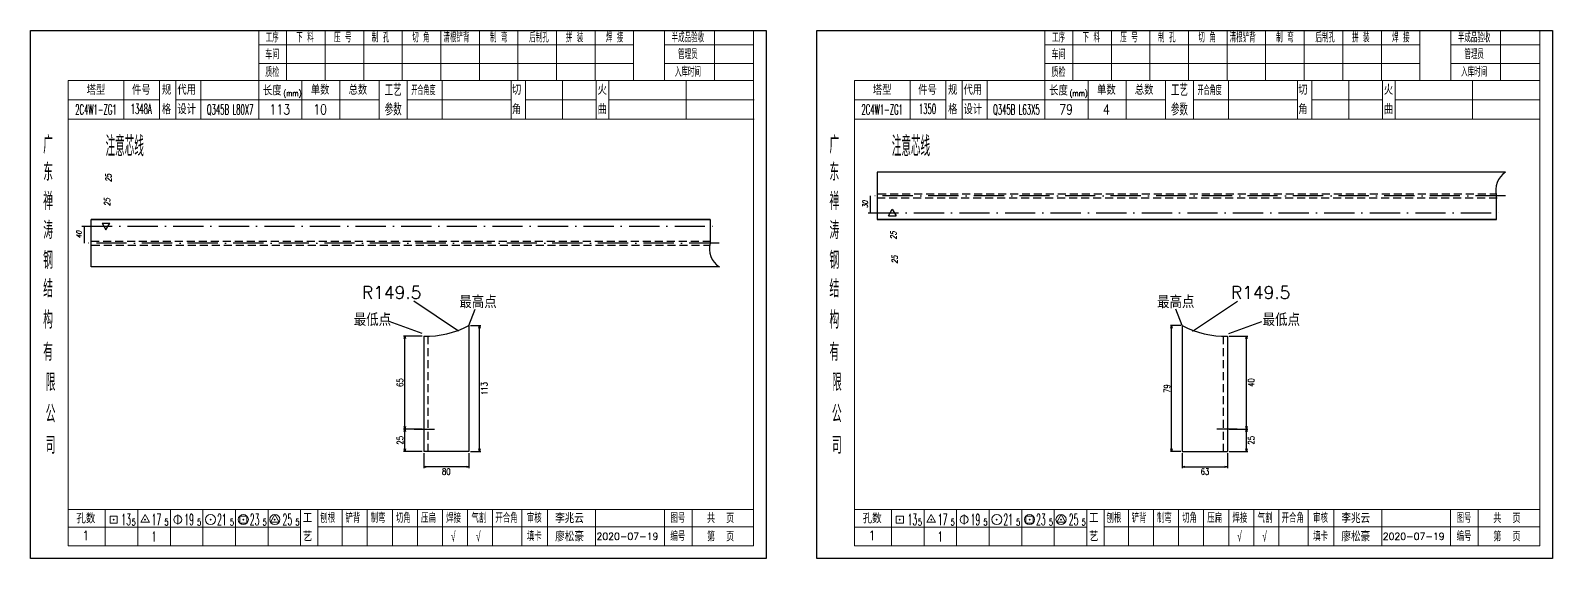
# Model space of a CAD drawing. Extents: x 154981 to 165753, y -86801 to -82885.
# Drawn here: x 163589 to 164193, y -83537 to -83327 of the extents above; entities that cross this region are included whole.
import ezdxf
from ezdxf.enums import TextEntityAlignment as Align

# ---------------------------------------------------------------- set-up
doc = ezdxf.new("R2010")
doc.units = 0
doc.header["$MEASUREMENT"] = 0
doc.linetypes.add('ACAD_ISO10W100', pattern=[18, 12, -3, 0, -3])
doc.linetypes.add('HIDDEN2', pattern=[4.7625, 3.175, -1.5875])
doc.layers.get('0').update_dxf_attribs({"linetype": 'CONTINUOUS', "lineweight": 25})
doc.layers.get('Defpoints').update_dxf_attribs({"linetype": 'CONTINUOUS'})
for name, color, linetype, lineweight in [('1', 7, 'CONTINUOUS', 25), ('2', 7, 'CONTINUOUS', 25), ('4', 7, 'CONTINUOUS', 25), ('5', 7, 'CONTINUOUS', 25)]:
    doc.layers.add(name, color=color, linetype=linetype, lineweight=lineweight)
doc.layers.add('细线', color=5, linetype='CONTINUOUS')
doc.styles.add('DimFont', font='simplex.shx', dxfattribs={"width": 0.8, "bigfont": 'gbhzfs.shx'})
doc.styles.add('hz', font='txt.shx', dxfattribs={"width": 0.7, "oblique": 12, "bigfont": 'hztxt.shx'})
doc.styles.get("Standard").update_dxf_attribs({"font": 'simplex.shx', "width": 0.7, "height": 3, "bigfont": 'gbhzfs.shx'})
doc.dimstyles.new('DHDxfDimStyleOpen30', dxfattribs={"dimtxt": 2.5, "dimasz": 2.5, "dimexe": 1.25, "dimexo": 0.625, "dimtad": 2, "dimtxsty": 'DimFont', "dimblk": 'OPEN30', "dimblk1": 'OPEN30', "dimblk2": 'OPEN30', "dimcen": 2.5, "dimadec": 0, "dimazin": 0, "dimtfac": 1, "dimtmove": 0, "dimatfit": 3, "dimfxl": 0, "dimarcsym": 0})

# ---------------------------------------------------------------- blocks, each defined once
blk = doc.blocks.new('_OPEN30')
at = {"color": 0, "linetype": 'ByBlock', "lineweight": -2}
for p, q in [((-1, 0.27), (0, 0)), ((0, 0), (-1, -0.27)), ((0, 0), (-1, 0))]:
    blk.add_line(p, q, dxfattribs=at)
blk = doc.blocks.new('*D574')
at = {"layer": '5', "color": 3, "linetype": 'Continuous', "lineweight": -2}
for p, q in [((163744.71, -83494.69), (163744.71, -83500.66)), ((163762.65, -83494.69), (163762.65, -83500.66)), ((163761.65, -83500.16), (163745.71, -83500.16))]:
    blk.add_line(p, q, dxfattribs=at)
at = {"layer": 'Defpoints', "color": 0, "linetype": 'Continuous'}
for p in [(163744.71, -83494.06), (163762.65, -83494.06), (163744.71, -83500.16)]:
    blk.add_point(p, dxfattribs=at)
at = {"layer": '5', "color": 3, "linetype": 'Continuous', "lineweight": -2, "rotation": 180}
blk.add_blockref('_OPEN30', (163744.71, -83500.16), dxfattribs=at)
at = {"layer": '5', "color": 3, "linetype": 'Continuous', "lineweight": -2}
blk.add_blockref('_OPEN30', (163762.65, -83500.16), dxfattribs=at)
at = {"layer": '5', "color": 6, "linetype": 'Continuous', "lineweight": 18, "insert": (163753.68, -83502.03), "char_height": 2.5, "attachment_point": 5, "style": 'DimFont'}
blk.add_mtext('80', dxfattribs=at)
blk = doc.blocks.new('*D573')
at = {"layer": '5', "color": 3, "linetype": 'Continuous', "lineweight": -2}
for p, q in [((163744.09, -83448.18), (163736.69, -83448.18)), ((163737.19, -83484.17), (163737.19, -83449.18)), ((163744.09, -83485.17), (163736.69, -83485.17))]:
    blk.add_line(p, q, dxfattribs=at)
at = {"layer": 'Defpoints', "color": 0, "linetype": 'Continuous'}
for p in [(163737.19, -83448.18), (163744.71, -83448.18), (163744.71, -83485.17)]:
    blk.add_point(p, dxfattribs=at)
at = {"layer": '5', "color": 3, "linetype": 'Continuous', "lineweight": -2}
for p, rotation in [((163737.19, -83448.18), 90), ((163737.19, -83485.17), 270)]:
    blk.add_blockref('_OPEN30', p, dxfattribs=dict(at, rotation=rotation))
at = {"layer": '5', "color": 6, "linetype": 'Continuous', "lineweight": 18, "insert": (163735.32, -83466.67), "char_height": 2.5, "attachment_point": 5, "rotation": 90, "style": 'DimFont'}
blk.add_mtext('65', dxfattribs=at)
blk = doc.blocks.new('*D572')
at = {"layer": '5', "color": 3, "linetype": 'Continuous', "lineweight": -2}
for p, q in [((163744.09, -83485.17), (163736.69, -83485.17)), ((163737.19, -83493.06), (163737.19, -83486.17)), ((163744.09, -83494.06), (163736.69, -83494.06))]:
    blk.add_line(p, q, dxfattribs=at)
at = {"layer": 'Defpoints', "color": 0, "linetype": 'Continuous'}
for p in [(163737.19, -83485.17), (163744.71, -83485.17), (163744.71, -83494.06)]:
    blk.add_point(p, dxfattribs=at)
at = {"layer": '5', "color": 3, "linetype": 'Continuous', "lineweight": -2}
for p, rotation in [((163737.19, -83485.17), 90), ((163737.19, -83494.06), 270)]:
    blk.add_blockref('_OPEN30', p, dxfattribs=dict(at, rotation=rotation))
at = {"layer": '5', "color": 6, "linetype": 'Continuous', "lineweight": 18, "insert": (163735.32, -83489.61), "char_height": 2.5, "attachment_point": 5, "rotation": 90, "style": 'DimFont'}
blk.add_mtext('25', dxfattribs=at)
blk = doc.blocks.new('*D571')
at = {"layer": '5', "color": 3, "linetype": 'Continuous', "lineweight": -2}
for p, q in [((163763.27, -83444.03), (163767.4, -83444.03)), ((163766.9, -83493.06), (163766.9, -83445.03)), ((163763.27, -83494.06), (163767.4, -83494.06))]:
    blk.add_line(p, q, dxfattribs=at)
at = {"layer": 'Defpoints', "color": 0, "linetype": 'Continuous'}
for p in [(163762.65, -83444.03), (163766.9, -83444.03), (163762.65, -83494.06)]:
    blk.add_point(p, dxfattribs=at)
at = {"layer": '5', "color": 3, "linetype": 'Continuous', "lineweight": -2}
for p, rotation in [((163766.9, -83444.03), 90), ((163766.9, -83494.06), 270)]:
    blk.add_blockref('_OPEN30', p, dxfattribs=dict(at, rotation=rotation))
at = {"layer": '5', "color": 6, "linetype": 'Continuous', "lineweight": 18, "insert": (163768.77, -83469.05), "char_height": 2.5, "attachment_point": 5, "rotation": 90, "style": 'DimFont'}
blk.add_mtext('113', dxfattribs=at)
blk = doc.blocks.new('*D578')
at = {"layer": '5', "color": 3, "linetype": 'Continuous', "lineweight": -2}
for p, q in [((164045.87, -83494.69), (164045.87, -83500.66)), ((164063.8, -83494.69), (164063.8, -83500.66)), ((164046.87, -83500.16), (164062.8, -83500.16))]:
    blk.add_line(p, q, dxfattribs=at)
at = {"layer": 'Defpoints', "color": 0, "linetype": 'Continuous'}
for p in [(164045.87, -83494.06), (164063.8, -83494.06), (164063.8, -83500.16)]:
    blk.add_point(p, dxfattribs=at)
at = {"layer": '5', "color": 3, "linetype": 'Continuous', "lineweight": -2, "rotation": 180}
blk.add_blockref('_OPEN30', (164045.87, -83500.16), dxfattribs=at)
at = {"layer": '5', "color": 3, "linetype": 'Continuous', "lineweight": -2}
blk.add_blockref('_OPEN30', (164063.8, -83500.16), dxfattribs=at)
at = {"layer": '5', "color": 6, "linetype": 'Continuous', "lineweight": 18, "insert": (164054.84, -83502.03), "char_height": 2.5, "attachment_point": 5, "style": 'DimFont'}
blk.add_mtext('63', dxfattribs=at)
blk = doc.blocks.new('*D577')
at = {"layer": '5', "color": 3, "linetype": 'Continuous', "lineweight": -2}
for p, q in [((164064.43, -83448.18), (164071.83, -83448.18)), ((164071.33, -83484.17), (164071.33, -83449.18)), ((164064.43, -83485.17), (164071.83, -83485.17))]:
    blk.add_line(p, q, dxfattribs=at)
at = {"layer": 'Defpoints', "color": 0, "linetype": 'Continuous'}
for p in [(164063.8, -83448.18), (164071.33, -83448.18), (164063.8, -83485.17)]:
    blk.add_point(p, dxfattribs=at)
at = {"layer": '5', "color": 3, "linetype": 'Continuous', "lineweight": -2}
for p, rotation in [((164071.33, -83448.18), 90), ((164071.33, -83485.17), 270)]:
    blk.add_blockref('_OPEN30', p, dxfattribs=dict(at, rotation=rotation))
at = {"layer": '5', "color": 6, "linetype": 'Continuous', "lineweight": 18, "insert": (164073.2, -83466.67), "char_height": 2.5, "attachment_point": 5, "rotation": 90, "style": 'DimFont'}
blk.add_mtext('40', dxfattribs=at)
blk = doc.blocks.new('*D576')
at = {"layer": '5', "color": 3, "linetype": 'Continuous', "lineweight": -2}
for p, q in [((164064.43, -83485.17), (164071.83, -83485.17)), ((164071.33, -83493.06), (164071.33, -83486.17)), ((164064.43, -83494.06), (164071.83, -83494.06))]:
    blk.add_line(p, q, dxfattribs=at)
at = {"layer": 'Defpoints', "color": 0, "linetype": 'Continuous'}
for p in [(164063.8, -83485.17), (164071.33, -83485.17), (164063.8, -83494.06)]:
    blk.add_point(p, dxfattribs=at)
at = {"layer": '5', "color": 3, "linetype": 'Continuous', "lineweight": -2}
for p, rotation in [((164071.33, -83485.17), 90), ((164071.33, -83494.06), 270)]:
    blk.add_blockref('_OPEN30', p, dxfattribs=dict(at, rotation=rotation))
at = {"layer": '5', "color": 6, "linetype": 'Continuous', "lineweight": 18, "insert": (164073.2, -83489.61), "char_height": 2.5, "attachment_point": 5, "rotation": 90, "style": 'DimFont'}
blk.add_mtext('25', dxfattribs=at)
blk = doc.blocks.new('*D575')
at = {"layer": '5', "color": 3, "linetype": 'Continuous', "lineweight": -2}
for p, q in [((164045.24, -83444.03), (164041.12, -83444.03)), ((164041.62, -83493.06), (164041.62, -83445.03)), ((164045.24, -83494.06), (164041.12, -83494.06))]:
    blk.add_line(p, q, dxfattribs=at)
at = {"layer": 'Defpoints', "color": 0, "linetype": 'Continuous'}
for p in [(164041.62, -83444.03), (164045.87, -83444.03), (164045.87, -83494.06)]:
    blk.add_point(p, dxfattribs=at)
at = {"layer": '5', "color": 3, "linetype": 'Continuous', "lineweight": -2}
for p, rotation in [((164041.62, -83444.03), 90), ((164041.62, -83494.06), 270)]:
    blk.add_blockref('_OPEN30', p, dxfattribs=dict(at, rotation=rotation))
at = {"layer": '5', "color": 6, "linetype": 'Continuous', "lineweight": 18, "insert": (164039.74, -83469.05), "char_height": 2.5, "attachment_point": 5, "rotation": 90, "style": 'DimFont'}
blk.add_mtext('79', dxfattribs=at)
blk = doc.blocks.new('CTJGK')
at = {"color": 6, "linetype": 'Continuous'}
for p, q in [((0, 209.97), (292.13, 209.97)), ((0, 0), (0, 209.97)), ((292.13, 209.97), (292.13, 0)), ((292.13, 0), (0, 0))]:
    blk.add_line(p, q, dxfattribs=at)

msp = doc.modelspace()

# ---------------------------------------------------------------- linework, layer by layer
at = {"color": 173, "linetype": 'Continuous'}
for p, q in [((163924.76261, -83383.03262), (163924.76261, -83401.83262)), ((164174.20244, -83383.03262), (163924.76261, -83383.03262)), ((164170.58347, -83401.83262), (164170.58347, -83392.43262)), ((163612.63261, -83420.63262), (163612.63261, -83401.83262)), ((163612.63261, -83401.83262), (163858.45347, -83401.83262)), ((163858.45347, -83401.83262), (163858.45347, -83411.23262)), ((163924.76261, -83401.83262), (164170.58347, -83401.83262)), ((163862.07244, -83420.63262), (163612.63261, -83420.63262))]:
    msp.add_line(p, q, dxfattribs=at)
at = {"linetype": 'HIDDEN2'}
for p, q in [((163924.76261, -83393.23262), (164170.86009, -83393.23262)), ((163925.0727, -83391.63262), (164170.58347, -83391.63262)), ((163612.63261, -83410.43262), (163858.73009, -83410.43262)), ((163612.9427, -83412.03262), (163858.45347, -83412.03262)), ((163746.39221, -83448.19508), (163746.39221, -83494.06209)), ((164062.12455, -83448.19508), (164062.12455, -83494.06209))]:
    msp.add_line(p, q, dxfattribs=at)
at = {"linetype": 'ACAD_ISO10W100'}
for p, q in [((163921.18402, -83399.23262), (164173.58347, -83399.23262)), ((163609.05402, -83404.43262), (163861.45347, -83404.43262))]:
    msp.add_line(p, q, dxfattribs=at)
at = {"color": 0}
for p, q in [((163929.20649, -83400.35207), (163930.70649, -83397.75399)), ((163930.70649, -83397.75399), (163932.20649, -83400.35207)), ((163617.07649, -83403.31318), (163620.07649, -83403.31318)), ((163617.07649, -83403.31318), (163618.57649, -83405.91125)), ((163618.57649, -83405.91125), (163620.07649, -83403.31318)), ((163929.20649, -83400.35207), (163932.20649, -83400.35207))]:
    msp.add_line(p, q, dxfattribs=at)
for p, q in [((163740.89603, -83485.16527), (163748.93476, -83485.16527)), ((164067.62074, -83485.16527), (164059.58201, -83485.16527))]:
    msp.add_line(p, q)
at = {"color": 173, "linetype": 'Continuous'}
for centre, start, end in [((164178.58108, -83390.11504), 121.72605584, 196.16077038), ((163866.45108, -83413.55021), 163.83922962, 238.27394416)]:
    msp.add_arc(centre, 8.32665, start, end, dxfattribs=at)
at = {"layer": '2', "color": 0, "linetype": 'ACAD_ISO10W100'}
for p, q in [((164174.19669, -83392.43262), (163921.18402, -83392.43262)), ((163862.06669, -83411.23262), (163609.05402, -83411.23262))]:
    msp.add_line(p, q, dxfattribs=at)
at = {"layer": '2', "color": 0, "linetype": 'ByBlock'}
for p, q in [((163922.07727, -83399.23262), (163922.07727, -83392.43262)), ((163609.94727, -83404.43262), (163609.94727, -83411.23262)), ((163858.45347, -83401.83262), (163612.63261, -83401.83262)), ((164170.58347, -83401.83262), (163924.76261, -83401.83262))]:
    msp.add_line(p, q, dxfattribs=at)
at = {"layer": '4', "color": 1, "linetype": 'Continuous', "lineweight": 18}
for p, q in [((163588.58666, -83326.66733), (163588.58666, -83536.63733)), ((163880.71666, -83326.66733), (163588.58666, -83326.66733)), ((163679.21666, -83326.66733), (163679.21666, -83346.50733)), ((163690.24666, -83326.66733), (163690.24666, -83346.52733)), ((163705.55666, -83326.66733), (163705.55666, -83346.52733)), ((163720.87666, -83326.66733), (163720.87666, -83346.52733)), ((163736.18666, -83326.66733), (163736.18666, -83346.52733)), ((163751.49666, -83326.66733), (163751.49666, -83346.52733)), ((163766.80666, -83326.66733), (163766.80666, -83346.52733)), ((163782.12666, -83326.66733), (163782.12666, -83346.52733)), ((163797.43666, -83326.66733), (163797.43666, -83346.52733)), ((163812.74666, -83326.66733), (163812.74666, -83346.52733)), ((163828.05666, -83326.66733), (163828.05666, -83346.50733)), ((163828.05666, -83326.66733), (163828.05666, -83346.52733)), ((163840.33666, -83326.66733), (163840.33666, -83346.52733)), ((163860.08666, -83326.66733), (163860.08666, -83346.52733)), ((163875.66666, -83326.66733), (163875.66666, -83346.52733)), ((163880.71666, -83356.46733), (163880.71666, -83326.66733)), ((163900.71666, -83326.66733), (163900.71666, -83536.63733)), ((164192.84666, -83326.66733), (163900.71666, -83326.66733)), ((163991.34666, -83326.66733), (163991.34666, -83346.50733)), ((164002.37666, -83326.66733), (164002.37666, -83346.52733)), ((164017.68666, -83326.66733), (164017.68666, -83346.52733)), ((164033.00666, -83326.66733), (164033.00666, -83346.52733)), ((164048.31666, -83326.66733), (164048.31666, -83346.52733)), ((164063.62666, -83326.66733), (164063.62666, -83346.52733)), ((164078.93666, -83326.66733), (164078.93666, -83346.52733)), ((164094.25666, -83326.66733), (164094.25666, -83346.52733)), ((164109.56666, -83326.66733), (164109.56666, -83346.52733)), ((164124.87666, -83326.66733), (164124.87666, -83346.52733)), ((164140.18666, -83326.66733), (164140.18666, -83346.50733)), ((164140.18666, -83326.66733), (164140.18666, -83346.52733)), ((164152.46666, -83326.66733), (164152.46666, -83346.52733)), ((164172.21666, -83326.66733), (164172.21666, -83346.52733)), ((164187.79666, -83326.66733), (164187.79666, -83346.52733)), ((164192.84666, -83356.46733), (164192.84666, -83326.66733)), ((163828.05666, -83332.39733), (163679.21666, -83332.39733)), ((163875.66666, -83332.39733), (163840.33666, -83332.39733)), ((164140.18666, -83332.39733), (163991.34666, -83332.39733)), ((164187.79666, -83332.39733), (164152.46666, -83332.39733)), ((163828.05666, -83339.87733), (163679.21666, -83339.87733)), ((163875.66666, -83339.87733), (163840.33666, -83339.87733)), ((164140.18666, -83339.87733), (163991.34666, -83339.87733)), ((164187.79666, -83339.87733), (164152.46666, -83339.87733)), ((163603.59666, -83346.52733), (163603.59666, -83531.58733)), ((163875.66666, -83346.52733), (163603.59666, -83346.52733)), ((163625.71666, -83346.51733), (163625.71666, -83361.93733)), ((163639.86666, -83361.93733), (163639.86666, -83346.52733)), ((163646.36666, -83361.93733), (163646.36666, -83346.52733)), ((163656.23666, -83346.52733), (163656.23666, -83361.93733)), ((163679.21666, -83346.50733), (163679.21666, -83361.93733)), ((163696.33666, -83346.52733), (163696.33666, -83361.93733)), ((163711.38666, -83346.52733), (163711.38666, -83361.93733)), ((163727.08666, -83346.52733), (163727.08666, -83361.93733)), ((163738.14666, -83346.52733), (163738.14666, -83361.93733)), ((163752.09666, -83346.52733), (163752.09666, -83361.93733)), ((163779.39666, -83346.52733), (163779.39666, -83361.93733)), ((163785.15666, -83346.52733), (163785.15666, -83361.93733)), ((163799.77666, -83346.52733), (163799.77666, -83361.93733)), ((163813.23666, -83346.52733), (163813.23666, -83361.93733)), ((163818.22666, -83346.52733), (163818.22666, -83361.93733)), ((163848.96666, -83346.52733), (163848.96666, -83361.93733)), ((163875.66666, -83531.58733), (163875.66666, -83346.52733)), ((163915.72666, -83346.52733), (163915.72666, -83531.58733)), ((164187.79666, -83346.52733), (163915.72666, -83346.52733)), ((163937.84666, -83346.51733), (163937.84666, -83361.93733)), ((163951.99666, -83361.93733), (163951.99666, -83346.52733)), ((163958.49666, -83361.93733), (163958.49666, -83346.52733)), ((163968.36666, -83346.52733), (163968.36666, -83361.93733)), ((163991.34666, -83346.50733), (163991.34666, -83361.93733)), ((164008.46666, -83346.52733), (164008.46666, -83361.93733)), ((164023.51666, -83346.52733), (164023.51666, -83361.93733)), ((164039.21666, -83346.52733), (164039.21666, -83361.93733)), ((164050.27666, -83346.52733), (164050.27666, -83361.93733)), ((164064.22666, -83346.52733), (164064.22666, -83361.93733)), ((164091.52666, -83346.52733), (164091.52666, -83361.93733)), ((164097.28666, -83346.52733), (164097.28666, -83361.93733)), ((164111.90666, -83346.52733), (164111.90666, -83361.93733)), ((164125.36666, -83346.52733), (164125.36666, -83361.93733)), ((164130.35666, -83346.52733), (164130.35666, -83361.93733)), ((164161.09666, -83346.52733), (164161.09666, -83361.93733)), ((164187.79666, -83531.58733), (164187.79666, -83346.52733)), ((163639.86666, -83354.28733), (163603.59666, -83354.28733)), ((163727.08666, -83354.23733), (163646.36666, -83354.23733)), ((163738.14666, -83354.23733), (163779.39666, -83354.23733)), ((163785.15666, -83354.23733), (163813.23666, -83354.23733)), ((163818.22666, -83354.23733), (163875.84666, -83354.23733)), ((163880.71666, -83536.63733), (163880.71666, -83356.46733)), ((163951.99666, -83354.28733), (163915.72666, -83354.28733)), ((164039.21666, -83354.23733), (163958.49666, -83354.23733)), ((164050.27666, -83354.23733), (164091.52666, -83354.23733)), ((164097.28666, -83354.23733), (164125.36666, -83354.23733)), ((164130.35666, -83354.23733), (164187.97666, -83354.23733)), ((164192.84666, -83536.63733), (164192.84666, -83356.46733)), ((163875.84666, -83361.93733), (163603.59666, -83361.93733)), ((164187.97666, -83361.93733), (163915.72666, -83361.93733)), ((163603.59666, -83517.05733), (163875.66666, -83517.05733)), ((163618.28666, -83517.05733), (163618.28666, -83531.58733)), ((163631.21666, -83531.58733), (163631.21666, -83517.05733)), ((163644.14666, -83517.05733), (163644.14666, -83531.58733)), ((163657.06666, -83531.58733), (163657.06666, -83517.05733)), ((163669.99666, -83517.05733), (163669.99666, -83531.58733)), ((163682.92666, -83531.58733), (163682.92666, -83517.05733)), ((163695.84666, -83531.58733), (163695.84666, -83517.05733)), ((163702.71666, -83531.58733), (163702.71666, -83517.05733)), ((163712.37666, -83531.58733), (163712.37666, -83517.05733)), ((163722.31666, -83531.58733), (163722.31666, -83517.05733)), ((163732.25666, -83531.58733), (163732.25666, -83517.05733)), ((163742.20666, -83531.58733), (163742.20666, -83517.05733)), ((163752.14666, -83531.58733), (163752.14666, -83517.05733)), ((163762.08666, -83531.58733), (163762.08666, -83517.05733)), ((163772.03666, -83531.58733), (163772.03666, -83517.05733)), ((163783.67666, -83531.58733), (163783.67666, -83517.05733)), ((163793.82666, -83531.58733), (163793.82666, -83517.05733)), ((163812.88666, -83531.58733), (163812.88666, -83517.05733)), ((163840.26666, -83531.58733), (163840.26666, -83517.05733)), ((163851.22666, -83531.58733), (163851.22666, -83517.05733)), ((163915.72666, -83517.05733), (164187.79666, -83517.05733)), ((163930.41666, -83517.05733), (163930.41666, -83531.58733)), ((163943.34666, -83531.58733), (163943.34666, -83517.05733)), ((163956.27666, -83517.05733), (163956.27666, -83531.58733)), ((163969.19666, -83531.58733), (163969.19666, -83517.05733)), ((163982.12666, -83517.05733), (163982.12666, -83531.58733)), ((163995.05666, -83531.58733), (163995.05666, -83517.05733)), ((164007.97666, -83531.58733), (164007.97666, -83517.05733)), ((164014.84666, -83531.58733), (164014.84666, -83517.05733)), ((164024.50666, -83531.58733), (164024.50666, -83517.05733)), ((164034.44666, -83531.58733), (164034.44666, -83517.05733)), ((164044.38666, -83531.58733), (164044.38666, -83517.05733)), ((164054.33666, -83531.58733), (164054.33666, -83517.05733)), ((164064.27666, -83531.58733), (164064.27666, -83517.05733)), ((164074.21666, -83531.58733), (164074.21666, -83517.05733)), ((164084.16666, -83531.58733), (164084.16666, -83517.05733)), ((164095.80666, -83531.58733), (164095.80666, -83517.05733)), ((164105.95666, -83531.58733), (164105.95666, -83517.05733)), ((164125.01666, -83531.58733), (164125.01666, -83517.05733)), ((164152.39666, -83531.58733), (164152.39666, -83517.05733)), ((164163.35666, -83531.58733), (164163.35666, -83517.05733)), ((163695.84666, -83524.18733), (163603.59666, -83524.18733)), ((163702.67666, -83524.02733), (163875.66666, -83524.02733)), ((164007.97666, -83524.18733), (163915.72666, -83524.18733)), ((164014.80666, -83524.02733), (164187.79666, -83524.02733)), ((163603.59666, -83531.58733), (163875.66666, -83531.58733)), ((163915.72666, -83531.58733), (164187.79666, -83531.58733)), ((163588.58666, -83536.63733), (163880.71666, -83536.63733)), ((163900.71666, -83536.63733), (164192.84666, -83536.63733))]:
    msp.add_line(p, q, dxfattribs=at)
at = {"layer": '4', "color": 7, "linetype": 'Continuous', "lineweight": 13}
for p, q in [((163620.17266, -83522.55133), (163620.17266, -83519.72333)), ((163620.17266, -83519.72333), (163623.00066, -83519.72333)), ((163623.00066, -83519.72333), (163623.00066, -83522.55133)), ((163634.08666, -83519.13733), (163632.35466, -83522.13733)), ((163635.81866, -83522.13733), (163634.08666, -83519.13733)), ((163647.08666, -83519.13733), (163647.08666, -83523.13733)), ((163671.67266, -83522.55133), (163671.67266, -83519.72333)), ((163671.67266, -83519.72333), (163674.50066, -83519.72333)), ((163674.50066, -83519.72333), (163674.50066, -83522.55133)), ((163685.58666, -83519.13733), (163683.85466, -83522.13733)), ((163687.31866, -83522.13733), (163685.58666, -83519.13733)), ((163932.30266, -83522.55133), (163932.30266, -83519.72333)), ((163932.30266, -83519.72333), (163935.13066, -83519.72333)), ((163935.13066, -83519.72333), (163935.13066, -83522.55133)), ((163946.21666, -83519.13733), (163944.48466, -83522.13733)), ((163947.94866, -83522.13733), (163946.21666, -83519.13733)), ((163959.21666, -83519.13733), (163959.21666, -83523.13733)), ((163983.80266, -83522.55133), (163983.80266, -83519.72333)), ((163983.80266, -83519.72333), (163986.63066, -83519.72333)), ((163986.63066, -83519.72333), (163986.63066, -83522.55133)), ((163997.71666, -83519.13733), (163995.98466, -83522.13733)), ((163999.44866, -83522.13733), (163997.71666, -83519.13733)), ((163623.00066, -83522.55133), (163620.17266, -83522.55133)), ((163621.38666, -83521.33733), (163621.78666, -83520.93733)), ((163621.78666, -83521.33733), (163621.38666, -83520.93733)), ((163632.35466, -83522.13733), (163635.81866, -83522.13733)), ((163633.88666, -83521.33733), (163634.28666, -83520.93733)), ((163634.28666, -83521.33733), (163633.88666, -83520.93733)), ((163659.88666, -83521.33733), (163660.28666, -83520.93733)), ((163660.28666, -83521.33733), (163659.88666, -83520.93733)), ((163674.50066, -83522.55133), (163671.67266, -83522.55133)), ((163672.88666, -83521.33733), (163673.28666, -83520.93733)), ((163673.28666, -83521.33733), (163672.88666, -83520.93733)), ((163683.85466, -83522.13733), (163687.31866, -83522.13733)), ((163685.38666, -83521.33733), (163685.78666, -83520.93733)), ((163685.78666, -83521.33733), (163685.38666, -83520.93733)), ((163935.13066, -83522.55133), (163932.30266, -83522.55133)), ((163933.51666, -83521.33733), (163933.91666, -83520.93733)), ((163933.91666, -83521.33733), (163933.51666, -83520.93733)), ((163944.48466, -83522.13733), (163947.94866, -83522.13733)), ((163946.01666, -83521.33733), (163946.41666, -83520.93733)), ((163946.41666, -83521.33733), (163946.01666, -83520.93733)), ((163972.01666, -83521.33733), (163972.41666, -83520.93733)), ((163972.41666, -83521.33733), (163972.01666, -83520.93733)), ((163986.63066, -83522.55133), (163983.80266, -83522.55133)), ((163985.01666, -83521.33733), (163985.41666, -83520.93733)), ((163985.41666, -83521.33733), (163985.01666, -83520.93733)), ((163995.98466, -83522.13733), (163999.44866, -83522.13733)), ((163997.51666, -83521.33733), (163997.91666, -83520.93733)), ((163997.91666, -83521.33733), (163997.51666, -83520.93733))]:
    msp.add_line(p, q, dxfattribs=at)
for centre, radius in [((163647.08666, -83521.13733), 1.6), ((163660.08666, -83521.13733), 2), ((163673.08666, -83521.13733), 2), ((163685.58666, -83521.13733), 2), ((163959.21666, -83521.13733), 1.6), ((163972.21666, -83521.13733), 2), ((163985.21666, -83521.13733), 2), ((163997.71666, -83521.13733), 2)]:
    msp.add_circle(centre, radius, dxfattribs=at)
at = {"layer": '细线', "color": 7, "ltscale": 5}
for p, q in [((163758.57881, -83446.25298), (163740.78809, -83434.36708)), ((164049.93795, -83446.25298), (164067.72867, -83434.36708)), ((163762.64854, -83444.03297), (163765.17141, -83437.51168)), ((164045.86823, -83444.03297), (164043.34536, -83437.51168)), ((163744.13274, -83447.18351), (163731.04599, -83442.4281)), ((163744.71436, -83448.18176), (163744.71436, -83494.06209)), ((163762.64854, -83444.03297), (163762.64854, -83494.06209)), ((164045.86823, -83444.03297), (164045.86823, -83494.06209)), ((164063.80241, -83448.18176), (164063.80241, -83494.06209)), ((164064.38402, -83447.18351), (164077.47078, -83442.4281)), ((163762.64854, -83494.06209), (163744.71436, -83494.06209)), ((164045.86823, -83494.06209), (164063.80241, -83494.06209))]:
    msp.add_line(p, q, dxfattribs=at)
for centre, start, end in [((163745.83892, -83412.20604), 268.2095892, 297.84109868), ((164062.67785, -83412.20604), 242.15890132, 271.7904108)]:
    msp.add_arc(centre, 35.99329, start, end, dxfattribs=at)

# ---------------------------------------------------------------- block references
at = {"color": 0, "linetype": 'Continuous'}
for p in [(163588.58666, -83536.63733), (163900.71666, -83536.63733)]:
    msp.add_blockref('CTJGK', p, dxfattribs=at)

# ---------------------------------------------------------------- texts
at = {"color": 0, "style": 'hz'}
for s, p in [('R149.5', (163720.2258, -83433.32596)), ('R149.5', (164065.19096, -83433.32596)), ('最高点', (163758.82415, -83437.09209)), ('最高点', (164035.83262, -83437.09209)), ('最低点', (163716.92043, -83444.16384)), ('最低点', (164077.73633, -83444.16384))]:
    msp.add_text(s, height=4.95, dxfattribs=at).set_placement(p)
at = {"layer": '1', "color": 0, "linetype": 'ByBlock', "style": 'hz', "oblique": 12, "width": 0.7}
for p in [(163620.71094, -83386.96451), (163620.21251, -83396.55124), (163932.34251, -83409.79734), (163932.84094, -83419.38407)]:
    msp.add_text('25', height=2.3, rotation=90, dxfattribs=at).set_placement(p)
at = {"layer": '2', "color": 0, "linetype": 'ByBlock', "style": 'hz', "oblique": 12, "width": 0.7}
for s, p in [('30', (163920.95486, -83395.83262)), ('40', (163608.82486, -83407.83262))]:
    msp.add_text(s, height=2, rotation=90, dxfattribs=at).set_placement(p, align=Align.CENTER)
at = {"layer": '4', "color": 1, "linetype": 'Continuous', "lineweight": 25}
for s, height, width, p in [('工序', 3.7, 0.7, (163684.58666, -83329.53733)), ('下 料', 3.7, 0.7, (163697.58666, -83329.53733)), ('制 孔', 3.7, 0.7, (163727.58666, -83329.53733)), ('切 角', 3.7, 0.7, (163743.58666, -83329.53733)), ('清根铲背 ', 3.7, 0.7, (163758.58666, -83329.53733)), (' 制 弯', 3.7, 0.7, (163773.58666, -83329.53733)), (' 后制孔', 3.7, 0.7, (163789.58666, -83329.53733)), ('拼 装', 3.7, 0.7, (163804.58666, -83329.53733)), (' 焊 接', 3.7, 0.7, (163819.58666, -83329.53733)), ('半成品验收', 3.7, 0.7, (163849.58666, -83329.53733)), ('工序', 3.7, 0.7, (163996.71666, -83329.53733)), ('下 料', 3.7, 0.7, (164009.71666, -83329.53733)), ('制 孔', 3.7, 0.7, (164039.71666, -83329.53733)), ('切 角', 3.7, 0.7, (164055.71666, -83329.53733)), ('清根铲背 ', 3.7, 0.7, (164070.71666, -83329.53733)), (' 制 弯', 3.7, 0.7, (164085.71666, -83329.53733)), (' 后制孔', 3.7, 0.7, (164101.71666, -83329.53733)), ('拼 装', 3.7, 0.7, (164116.71666, -83329.53733)), (' 焊 接', 3.7, 0.7, (164131.71666, -83329.53733)), ('半成品验收', 3.7, 0.7, (164161.71666, -83329.53733)), ('压 号', 3.7, 0.7, (163712.58666, -83329.53733)), ('压 号', 3.7, 0.7, (164024.71666, -83329.53733)), ('车间', 4, 0.7, (163684.58666, -83336.13733)), ('管理员', 3.7, 0.7, (163849.58666, -83336.13733)), ('车间', 4, 0.7, (163996.71666, -83336.13733)), ('管理员', 3.7, 0.7, (164161.71666, -83336.13733)), ('质检', 4, 0.7, (163684.58666, -83343.19733)), ('入库时间', 3.7, 0.7, (163849.58666, -83343.19733)), ('质检', 4, 0.7, (163996.71666, -83343.19733)), ('入库时间', 3.7, 0.7, (164161.71666, -83343.19733)), ('(mm)', 2.24, 0.7, (163692.58666, -83351.63733)), ('工艺', 4.8, 0.7, (163732.58666, -83350.37733)), ('开合角度', 4, 0.6, (163744.58666, -83350.37733)), ('(mm)', 2.24, 0.7, (164004.71666, -83351.63733)), ('工艺', 4.8, 0.7, (164044.71666, -83350.37733)), ('开合角度', 4, 0.6, (164056.71666, -83350.37733)), ('2C4W1-ZG1', 4, 0.5, (163614.58666, -83358.11733)), ('Q345B L80X7', 4, 0.5, (163667.86442, -83358.13733)), ('参数', 4.8, 0.7, (163732.58666, -83358.08733)), ('2C4W1-ZG1', 4, 0.5, (163926.71666, -83358.11733)), ('Q345B L63X5', 4, 0.5, (163979.99442, -83358.13733)), ('参数', 4.8, 0.7, (164044.71666, -83358.08733)), ('广', 6.96, 0.7, (163595.58666, -83372.16733)), ('注意芯线', 8, 0.5, (163626.00717, -83372.71714)), ('广', 6.96, 0.7, (163907.71666, -83372.16733)), ('注意芯线', 8, 0.5, (163938.13717, -83372.71714)), ('东', 6.96, 0.7, (163595.58666, -83382.95733)), ('东', 6.96, 0.7, (163907.71666, -83382.95733)), ('禅', 6.96, 0.7, (163595.58666, -83394.54733)), ('禅', 6.96, 0.7, (163907.71666, -83394.54733)), ('涛', 6.96, 0.7, (163595.58666, -83406.14733)), ('涛', 6.96, 0.7, (163907.71666, -83406.14733)), ('钢', 6.96, 0.7, (163595.58666, -83418.03733)), ('钢', 6.96, 0.7, (163907.71666, -83418.03733)), ('结', 6.96, 0.7, (163595.58666, -83429.34733)), ('结', 6.96, 0.7, (163907.71666, -83429.34733)), ('构', 6.96, 0.7, (163595.58666, -83441.72733)), ('构', 6.96, 0.7, (163907.71666, -83441.72733)), ('有', 6.96, 0.7, (163595.58666, -83454.53733)), ('有', 6.96, 0.7, (163907.71666, -83454.53733)), ('限', 6.96, 0.7, (163596.58666, -83466.53733)), ('限', 6.96, 0.7, (163908.71666, -83466.53733)), ('公', 6.96, 0.7, (163596.58666, -83479.07733)), ('公', 6.96, 0.7, (163908.71666, -83479.07733)), ('司', 6.96, 0.7, (163596.58666, -83491.55733)), ('司', 6.96, 0.7, (163908.71666, -83491.55733)), ('13', 4.47, 0.5, (163626.58666, -83521.13733)), ('5', 2.68, 0.6, (163629.58666, -83522.13733)), ('17', 4.47, 0.5, (163638.58666, -83521.13733)), ('5', 2.68, 0.6, (163642.58666, -83522.13733)), ('19', 4.47, 0.5, (163651.58666, -83521.13733)), ('5', 2.68, 0.6, (163655.58666, -83522.13733)), ('21', 4.47, 0.5, (163664.58666, -83521.13733)), ('5', 2.68, 0.6, (163668.58666, -83522.13733)), ('23', 4.47, 0.5, (163677.58666, -83521.13733)), ('5', 2.68, 0.6, (163681.58666, -83522.13733)), ('25', 4.47, 0.5, (163690.58666, -83521.13733)), ('5', 2.68, 0.6, (163694.58666, -83522.13733)), ('刨根', 3.7, 0.8, (163706.58666, -83520.53733)), ('铲背', 3.7, 0.8, (163716.58666, -83520.53733)), ('制弯', 3.7, 0.8, (163726.58666, -83520.53733)), ('切角', 3.7, 0.8, (163736.58666, -83520.53733)), ('压扁', 3.7, 0.8, (163746.58666, -83520.53733)), ('焊接', 3.7, 0.8, (163756.58666, -83520.53733)), ('气割', 3.7, 0.8, (163766.58666, -83520.53733)), ('开合角', 3.7, 0.8, (163777.58666, -83520.53733)), ('审核', 3.7, 0.8, (163788.58666, -83520.53733)), ('图号', 3.7, 0.8, (163845.58666, -83520.53733)), ('共  页', 4, 0.8, (163862.58666, -83520.53733)), ('13', 4.47, 0.5, (163938.71666, -83521.13733)), ('5', 2.68, 0.6, (163941.71666, -83522.13733)), ('17', 4.47, 0.5, (163950.71666, -83521.13733)), ('5', 2.68, 0.6, (163954.71666, -83522.13733)), ('19', 4.47, 0.5, (163963.71666, -83521.13733)), ('5', 2.68, 0.6, (163967.71666, -83522.13733)), ('21', 4.47, 0.5, (163976.71666, -83521.13733)), ('5', 2.68, 0.6, (163980.71666, -83522.13733)), ('23', 4.47, 0.5, (163989.71666, -83521.13733)), ('5', 2.68, 0.6, (163993.71666, -83522.13733)), ('25', 4.47, 0.5, (164002.71666, -83521.13733)), ('5', 2.68, 0.6, (164006.71666, -83522.13733)), ('刨根', 3.7, 0.8, (164018.71666, -83520.53733)), ('铲背', 3.7, 0.8, (164028.71666, -83520.53733)), ('制弯', 3.7, 0.8, (164038.71666, -83520.53733)), ('切角', 3.7, 0.8, (164048.71666, -83520.53733)), ('压扁', 3.7, 0.8, (164058.71666, -83520.53733)), ('焊接', 3.7, 0.8, (164068.71666, -83520.53733)), ('气割', 3.7, 0.8, (164078.71666, -83520.53733)), ('开合角', 3.7, 0.8, (164089.71666, -83520.53733)), ('审核', 3.7, 0.8, (164100.71666, -83520.53733)), ('图号', 3.7, 0.8, (164157.71666, -83520.53733)), ('共  页', 4, 0.8, (164174.71666, -83520.53733)), ('1', 4, 0.5, (163637.58666, -83527.88733)), ('√', 4, 0.6, (163756.46666, -83527.80733)), ('√', 4, 0.6, (163766.41666, -83527.80733)), ('填卡', 3.7, 0.8, (163788.58666, -83527.80733)), ('编号', 3.7, 0.8, (163845.58666, -83527.80733)), ('第  页', 4, 0.8, (163862.58666, -83527.80733)), ('1', 4, 0.5, (163949.71666, -83527.88733)), ('√', 4, 0.6, (164068.59666, -83527.80733)), ('√', 4, 0.6, (164078.54666, -83527.80733)), ('填卡', 3.7, 0.8, (164100.71666, -83527.80733)), ('编号', 3.7, 0.8, (164157.71666, -83527.80733)), ('第  页', 4, 0.8, (164174.71666, -83527.80733))]:
    msp.add_text(s, height=height, dxfattribs=dict(at, width=width)).set_placement(p, align=Align.MIDDLE_CENTER)
for s, height, p in [('塔型', 3.7, (163614.58666, -83350.40733)), ('件号', 3.7, (163632.58666, -83350.40733)), ('规', 3.7, (163642.58666, -83350.37733)), ('代用', 3.7, (163650.58666, -83350.37733)), ('长度', 3.7, (163684.58666, -83350.63733)), ('单数', 3.7, (163703.58666, -83350.37733)), ('总数', 3.7, (163718.58666, -83350.37733)), ('切', 3.7, (163781.58666, -83350.37733)), ('火', 3.7, (163815.58666, -83350.37733)), ('塔型', 3.7, (163926.71666, -83350.40733)), ('件号', 3.7, (163944.71666, -83350.40733)), ('规', 3.7, (163954.71666, -83350.37733)), ('代用', 3.7, (163962.71666, -83350.37733)), ('长度', 3.7, (163996.71666, -83350.63733)), ('单数', 3.7, (164015.71666, -83350.37733)), ('总数', 3.7, (164030.71666, -83350.37733)), ('切', 3.7, (164093.71666, -83350.37733)), ('火', 3.7, (164127.71666, -83350.37733)), ('格', 3.7, (163642.58666, -83358.08733)), ('设计', 3.7, (163650.58666, -83358.08733)), ('角', 3.7, (163781.58666, -83358.08733)), ('曲', 3.7, (163815.58666, -83358.08733)), ('格', 3.7, (163954.71666, -83358.08733)), ('设计', 3.7, (163962.71666, -83358.08733)), ('角', 3.7, (164093.71666, -83358.08733)), ('曲', 3.7, (164127.71666, -83358.08733)), ('孔数', 4, (163610.58666, -83520.61733)), ('工', 3.7, (163698.58666, -83520.53733)), ('李兆云', 4, (163802.58666, -83520.53733)), ('孔数', 4, (163922.71666, -83520.61733)), ('工', 3.7, (164010.71666, -83520.53733)), ('李兆云', 4, (164114.71666, -83520.53733)), ('1', 3.7, (163610.58666, -83527.44733)), ('艺', 3.7, (163698.58666, -83527.88733)), ('廖松豪', 4, (163802.58666, -83527.80733)), ('2020-07-19', 2.7, (163825.58666, -83527.80733)), ('1', 3.7, (163922.71666, -83527.44733)), ('艺', 3.7, (164010.71666, -83527.88733)), ('廖松豪', 4, (164114.71666, -83527.80733)), ('2020-07-19', 2.7, (164137.71666, -83527.80733))]:
    msp.add_text(s, height=height, dxfattribs=at).set_placement(p, align=Align.MIDDLE_CENTER)
at = {"layer": '4', "color": 3, "linetype": 'Continuous', "lineweight": 25}
for s, width, p in [('1348A', 0.5, (163632.58666, -83357.86733)), ('113', 0.8, (163687.58666, -83358.08733)), ('10', 0.8, (163703.58666, -83358.08733)), ('1350', 0.5, (163944.71666, -83357.86733)), ('79', 0.8, (163999.71666, -83358.08733)), ('4', 0.8, (164015.71666, -83358.08733))]:
    msp.add_text(s, height=4, dxfattribs=dict(at, width=width)).set_placement(p, align=Align.MIDDLE_CENTER)

# ---------------------------------------------------------------- dimensions: what is measured, and where the dimension line sits
at = {"layer": '5', "color": 134, "linetype": 'Continuous', "lineweight": 18}
for base, p1, p2, angle, text, picture, middle in [((163737.19087, -83448.18176), (163744.71436, -83485.16527), (163744.71436, -83448.18176), 90, '65', '*D573', (163735.31587, -83466.67351)), ((163766.89806, -83444.03297), (163762.64854, -83494.06209), (163762.64854, -83444.03297), 90, '113', '*D571', (163768.77306, -83469.04753)), ((164041.61871, -83444.03297), (164045.86823, -83494.06209), (164045.86823, -83444.03297), 90, '79', '*D575', (164039.74371, -83469.04753)), ((164071.32589, -83448.18176), (164063.80241, -83485.16527), (164063.80241, -83448.18176), 90, '40', '*D577', (164073.20089, -83466.67351)), ((163737.19087, -83485.16527), (163744.71436, -83494.06209), (163744.71436, -83485.16527), 90, '25', '*D572', (163735.31587, -83489.61368)), ((164071.32589, -83485.16527), (164063.80241, -83494.06209), (164063.80241, -83485.16527), 90, '25', '*D576', (164073.20089, -83489.61368)), ((163744.71436, -83500.15693), (163762.64854, -83494.06209), (163744.71436, -83494.06209), 180, '80', '*D574', (163753.68145, -83502.03193))]:
    dim = msp.add_linear_dim(base=base, p1=p1, p2=p2, angle=angle, text=text, dimstyle='DHDxfDimStyleOpen30', override={"dimasz": 1, "dimexe": 0.5, "dimclrd": 3, "dimclre": 3, "dimclrt": 6}, dxfattribs=at)
    dim.commit()
    dim.dimension.update_dxf_attribs({"geometry": picture, "text_midpoint": middle})
dim = msp.add_linear_dim(base=(164063.80241, -83500.15693), p1=(164045.86823, -83494.06209), p2=(164063.80241, -83494.06209), text='63', dimstyle='DHDxfDimStyleOpen30', override={"dimasz": 1, "dimexe": 0.5, "dimclrd": 3, "dimclre": 3, "dimclrt": 6}, dxfattribs=at)
dim.commit()
dim.dimension.update_dxf_attribs({"geometry": '*D578', "text_midpoint": (164054.83532, -83502.03193)})

doc.saveas('drawing.dxf')
